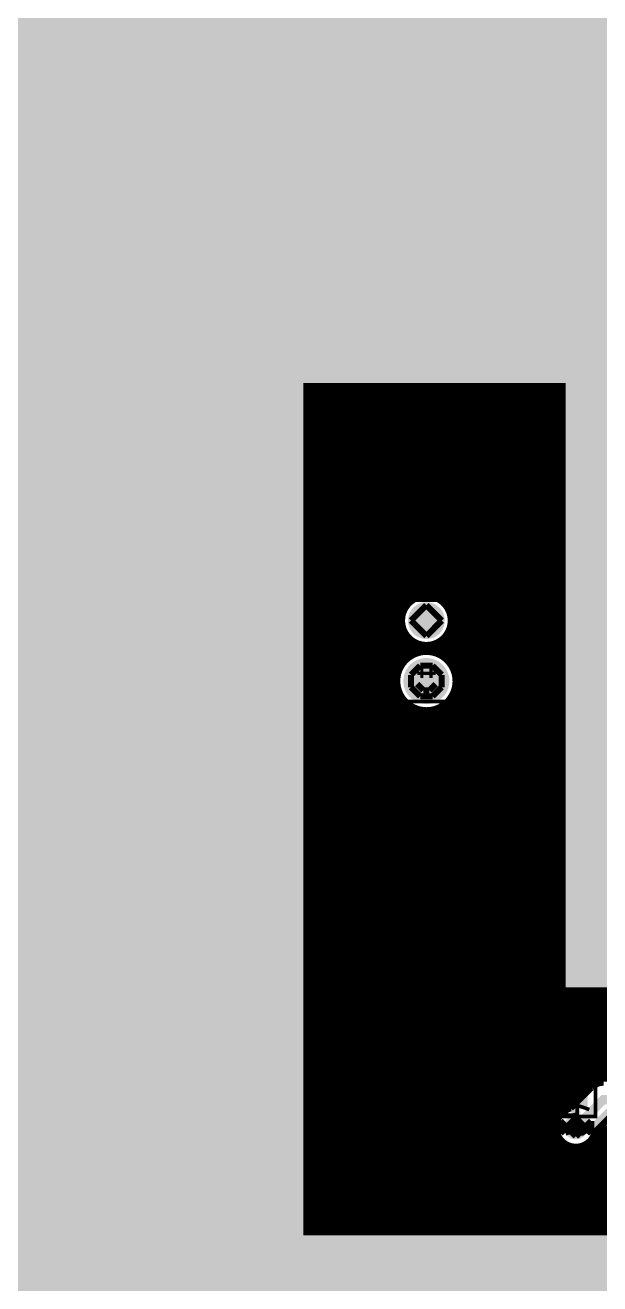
# Model space of a CAD drawing. Extents: x -10 to 131, y -93 to 209.
# Drawn here: x 60.4 to 84.2, y 78 to 130 of the extents above; entities that cross this region are included whole.
import ezdxf

# ---------------------------------------------------------------- set-up
doc = ezdxf.new("R2010")
doc.units = 0
doc.header["$MEASUREMENT"] = 0
doc.layers.get('0').update_dxf_attribs({"linetype": 'CONTINUOUS'})
for name, color, linetype in [('22-303-0_ASB', 7, 'CONTINUOUS'), ('22-303-0_AST', 7, 'CONTINUOUS'), ('22-303-0_BOT', 2, 'CONTINUOUS'), ('22-303-0_DRD', 6, 'CONTINUOUS'), ('22-303-0_DRL', 1, 'CONTINUOUS'), ('22-303-0_GND', 3, 'CONTINUOUS'), ('22-303-0_IN1', 10, 'CONTINUOUS'), ('22-303-0_SMT', 9, 'CONTINUOUS'), ('22-303-0_SPT', 11, 'CONTINUOUS'), ('22-303-0_SST', 8, 'CONTINUOUS'), ('22-303-0_TOP', 15, 'CONTINUOUS'), ('THRUHOLE_NPT', 7, 'CONTINUOUS'), ('THRUHOLE_TAP', 2, 'CONTINUOUS')]:
    doc.layers.add(name, color=color, linetype=linetype)

# ---------------------------------------------------------------- blocks, each defined once
blk = doc.blocks.new('ROUND_2')
at = {"const_width": 0.50038}
blk.add_lwpolyline([(-0.25019, 0, 1), (0.25019, 0, 1)], format="xyb", close=True, dxfattribs=at)
blk = doc.blocks.new('ROUND_40')
at = {"const_width": 0.69977}
blk.add_lwpolyline([(-0.349884, 0, 1), (0.349884, 0, 1)], format="xyb", close=True, dxfattribs=at)
blk = doc.blocks.new('RECTANGLE_39')
blk.add_solid([(0.90043, 0.44958), (0.90043, -0.44958), (-0.90043, 0.44958), (-0.90043, -0.44958)])
blk = doc.blocks.new('ROUND_70')
at = {"const_width": 0.29972}
blk.add_lwpolyline([(-0.14986, 0, 1), (0.14986, 0, 1)], format="xyb", close=True, dxfattribs=at)
blk = doc.blocks.new('ROUND_117')
at = {"const_width": 0.10033}
blk.add_lwpolyline([(-0.050164, 0, 1), (0.050164, 0, 1)], format="xyb", close=True, dxfattribs=at)
blk = doc.blocks.new('ROUND_92')
at = {"const_width": 0.9525}
blk.add_lwpolyline([(-0.47625, 0, 1), (0.47625, 0, 1)], format="xyb", close=True, dxfattribs=at)
blk = doc.blocks.new('ROUND_93')
at = {"const_width": 0.762}
blk.add_lwpolyline([(-0.381, 0, 1), (0.381, 0, 1)], format="xyb", close=True, dxfattribs=at)
blk = doc.blocks.new('ROUND_100')
at = {"const_width": 0.50038}
blk.add_lwpolyline([(-0.25019, 0, 1), (0.25019, 0, 1)], format="xyb", close=True, dxfattribs=at)
blk = doc.blocks.new('ROUND_101')
at = {"const_width": 0.0635}
blk.add_lwpolyline([(-0.03175, 0, 1), (0.03175, 0, 1)], format="xyb", close=True, dxfattribs=at)
blk = doc.blocks.new('ROUND_103')
at = {"const_width": 0.6985}
blk.add_lwpolyline([(-0.34925, 0, 1), (0.34925, 0, 1)], format="xyb", close=True, dxfattribs=at)
blk = doc.blocks.new('ROUND_104')
at = {"const_width": 0.4953}
blk.add_lwpolyline([(-0.24765, 0, 1), (0.24765, 0, 1)], format="xyb", close=True, dxfattribs=at)
blk = doc.blocks.new('RECTANGLE_3')
blk.add_solid([(0.4826, 0.4064), (0.4826, -0.4064), (-0.4826, 0.4064), (-0.4826, -0.4064)])
blk = doc.blocks.new('RECTANGLE_44')
blk.add_solid([(0.7239, 0.7493), (0.7239, -0.7493), (-0.7239, 0.7493), (-0.7239, -0.7493)])
blk = doc.blocks.new('ROUND_108')
at = {"const_width": 0.10033}
blk.add_lwpolyline([(-0.050164, 0, 1), (0.050164, 0, 1)], format="xyb", close=True, dxfattribs=at)

msp = doc.modelspace()

# ---------------------------------------------------------------- linework, layer by layer
at = {"layer": '22-303-0_AST', "const_width": 0.1524}
for points in [[(78.4987, 102.05974), (78.4987, 105.55986), (80.2005, 105.55986), (80.2005, 102.05974), (78.4987, 102.05974), (77.50048, 102.05974), (76.49972, 102.05974), (75.49896, 102.05974), (75.49896, 105.55986), (73.7997, 105.55986), (73.7997, 106.2609), (75.49896, 106.2609), (75.49896, 105.55986)], [(75.49896, 106.2609), (76.49972, 106.2609), (77.50048, 106.2609), (78.4987, 106.2609), (80.2005, 106.2609), (80.2005, 105.55986)], [(78.4987, 106.2609), (78.4987, 105.55986)], [(73.7997, 105.15854), (73.29932, 105.15854), (73.29932, 105.65892), (73.7997, 105.65892)], [(80.2005, 105.65892), (80.70088, 105.65892), (80.70088, 105.15854), (80.2005, 105.15854)], [(75.49896, 102.05974), (73.7997, 102.05974), (73.7997, 105.55986)], [(73.7997, 102.65918), (73.29932, 102.65918), (73.29932, 103.15956), (73.7997, 103.15956)], [(80.2005, 102.65918), (80.70088, 102.65918), (80.70088, 103.15956), (80.2005, 103.15956)], [(76.53528, 101.24694), (76.70292, 101.30536), (77.3811, 101.30536), (77.55128, 101.24694), (77.55128, 100.89134), (77.3811, 100.83292), (76.70292, 100.83292), (76.53528, 100.89134), (76.53528, 101.24694)], [(76.70292, 99.99472), (76.53528, 100.05314), (76.53528, 100.40874), (76.70292, 100.46716), (77.3811, 100.46716), (77.55128, 100.40874), (77.55128, 100.05314), (77.3811, 99.99472)], [(76.53528, 99.15652), (76.53528, 99.62896), (77.21092, 99.15652), (77.3811, 99.15652), (77.55128, 99.21494), (77.55128, 99.57054), (77.3811, 99.62896)], [(76.2, 88.265), (76.2, 83.185), (78.74, 83.185), (78.74, 88.265), (76.2, 88.265)], [(81.915, 83.185), (81.915, 88.265), (79.375, 88.265), (79.375, 83.185), (81.915, 83.185)], [(82.3595, 87.8205), (82.3595, 84.8995), (83.9978, 84.8995), (83.9978, 87.8205), (82.3595, 87.8205)], [(83.23326, 87.81796), (83.23326, 87.46236), (83.4009, 87.34552), (83.57108, 87.34552), (83.74126, 87.46236), (83.74126, 87.81796), (82.72526, 87.81796)], [(83.23326, 87.52332), (82.72526, 87.34552)], [(77.46492, 87.19566), (77.46492, 86.84006), (77.6351, 86.72068), (77.80528, 86.72068), (77.97292, 86.84006), (77.97292, 87.19566), (76.95692, 87.19566)], [(77.46492, 86.89848), (76.95692, 86.72068)], [(80.6069, 87.30996), (80.6069, 86.95436), (80.77454, 86.83498), (80.94472, 86.83498), (81.1149, 86.95436), (81.1149, 87.30996), (80.0989, 87.30996)], [(80.6069, 87.01278), (80.0989, 86.83498)], [(80.0989, 86.11616), (80.0989, 86.35238)], [(80.0989, 86.23554), (81.1149, 86.23554), (80.94472, 86.35238)], [(82.72526, 86.62416), (82.72526, 86.86292)], [(82.72526, 86.74354), (83.74126, 86.74354), (83.57108, 86.86292)], [(76.95692, 86.00186), (76.95692, 86.23808)], [(76.95692, 86.12124), (77.97292, 86.12124), (77.80528, 86.23808)], [(82.72526, 86.08314), (82.8929, 86.20252), (83.06308, 86.26094), (83.4009, 86.26094), (83.57108, 86.20252), (83.74126, 86.08314), (83.74126, 85.96376), (83.57108, 85.84692), (83.4009, 85.78596), (83.06308, 85.78596), (82.8929, 85.84692), (82.72526, 85.96376), (82.72526, 86.08314)], [(76.95692, 85.46084), (77.1271, 85.57768), (77.29728, 85.63864), (77.6351, 85.63864), (77.80528, 85.57768), (77.97292, 85.46084), (77.97292, 85.34146), (77.80528, 85.22208), (77.6351, 85.16366), (77.29728, 85.16366), (77.1271, 85.22208), (76.95692, 85.34146), (76.95692, 85.46084)], [(80.0989, 85.57514), (80.26654, 85.69198), (80.43672, 85.75294), (80.77454, 85.75294), (80.94472, 85.69198), (81.1149, 85.57514), (81.1149, 85.45576), (80.94472, 85.33638), (80.77454, 85.27796), (80.43672, 85.27796), (80.26654, 85.33638), (80.0989, 85.45576), (80.0989, 85.57514)], [(83.23326, 85.36432), (83.23326, 85.00872), (83.06308, 84.94776), (82.8929, 84.94776), (82.72526, 85.00872), (82.72526, 85.36432), (82.8929, 85.42274), (83.06308, 85.42274), (83.74126, 85.18652)], [(76.95692, 84.68106), (77.97292, 84.32546), (77.97292, 84.80044)], [(80.26654, 84.91474), (80.0989, 84.85378), (80.0989, 84.49818), (80.26654, 84.43976), (80.6069, 84.43976), (80.77454, 84.55914), (80.77454, 84.91474), (81.1149, 84.91474), (81.1149, 84.43976)]]:
    msp.add_lwpolyline(points, dxfattribs=at)
at = {"layer": '22-303-0_BOT'}
for points, const_width in [([(72.03948, 115.10772), (72.03948, 80.10906)], 0.254), ([(82.63636, 115.10772), (72.03948, 115.10772)], 0.254), ([(82.63636, 115.0366), (72.03948, 115.0366)], 0.254), ([(72.0598, 115.10772), (72.0598, 80.10906)], 0.254), ([(72.2884, 115.10772), (72.2884, 80.10906)], 0.254), ([(72.517, 115.10772), (72.517, 80.10906)], 0.254), ([(72.7456, 115.10772), (72.7456, 80.10906)], 0.254), ([(72.9742, 115.10772), (72.9742, 80.10906)], 0.254), ([(73.2028, 115.10772), (73.2028, 80.10906)], 0.254), ([(73.4314, 115.10772), (73.4314, 80.10906)], 0.254), ([(73.66, 115.10772), (73.66, 80.10906)], 0.254), ([(73.8886, 115.10772), (73.8886, 80.10906)], 0.254), ([(74.1172, 115.10772), (74.1172, 80.10906)], 0.254), ([(74.3458, 115.10772), (74.3458, 80.10906)], 0.254), ([(74.5744, 115.10772), (74.5744, 80.10906)], 0.254), ([(74.803, 115.10772), (74.803, 80.10906)], 0.254), ([(75.0316, 115.10772), (75.0316, 80.10906)], 0.254), ([(75.2602, 115.10772), (75.2602, 80.10906)], 0.254), ([(75.4888, 115.10772), (75.4888, 80.10906)], 0.254), ([(75.7174, 115.10772), (75.7174, 80.10906)], 0.254), ([(75.946, 115.10772), (75.946, 103.49738)], 0.254), ([(76.1746, 115.10772), (76.1746, 105.98658)], 0.254), ([(76.4032, 115.10772), (76.4032, 106.22026)], 0.254), ([(76.6318, 115.10772), (76.6318, 106.34726)], 0.254), ([(76.8604, 115.10772), (76.8604, 106.40822)], 0.254), ([(77.089, 115.10772), (77.089, 106.4133)], 0.254), ([(77.3176, 115.10772), (77.3176, 106.36504)], 0.254), ([(77.5462, 115.10772), (77.5462, 106.25582)], 0.254), ([(77.7748, 115.10772), (77.7748, 106.05262)], 0.254), ([(78.0034, 115.10772), (78.0034, 105.50144)], 0.254), ([(78.232, 115.10772), (78.232, 80.10906)], 0.254), ([(78.4606, 115.10772), (78.4606, 80.10906)], 0.254), ([(78.6892, 115.10772), (78.6892, 80.10906)], 0.254), ([(78.9178, 115.10772), (78.9178, 80.10906)], 0.254), ([(79.1464, 115.10772), (79.1464, 80.10906)], 0.254), ([(79.375, 115.10772), (79.375, 80.10906)], 0.254), ([(79.6036, 115.10772), (79.6036, 80.10906)], 0.254), ([(79.8322, 115.10772), (79.8322, 80.10906)], 0.254), ([(80.0608, 115.10772), (80.0608, 80.10906)], 0.254), ([(80.2894, 115.10772), (80.2894, 80.10906)], 0.254), ([(80.518, 115.10772), (80.518, 80.10906)], 0.254), ([(80.7466, 115.10772), (80.7466, 80.10906)], 0.254), ([(80.9752, 115.10772), (80.9752, 80.10906)], 0.254), ([(81.2038, 115.10772), (81.2038, 80.10906)], 0.254), ([(81.4324, 115.10772), (81.4324, 80.10906)], 0.254), ([(81.661, 115.10772), (81.661, 80.10906)], 0.254), ([(81.8896, 115.10772), (81.8896, 80.10906)], 0.254), ([(82.1182, 115.10772), (82.1182, 80.10906)], 0.254), ([(82.3468, 115.10772), (82.3468, 80.10906)], 0.254), ([(82.5754, 115.10772), (82.5754, 84.98332)], 0.254), ([(82.63636, 115.10772), (82.63636, 90.10904)], 0.254), ([(82.63636, 114.808), (72.03948, 114.808)], 0.254), ([(82.63636, 114.5794), (72.03948, 114.5794)], 0.254), ([(82.63636, 114.3508), (72.03948, 114.3508)], 0.254), ([(82.63636, 114.1222), (72.03948, 114.1222)], 0.254), ([(82.63636, 113.8936), (72.03948, 113.8936)], 0.254), ([(82.63636, 113.665), (72.03948, 113.665)], 0.254), ([(82.63636, 113.4364), (72.03948, 113.4364)], 0.254), ([(82.63636, 113.2078), (72.03948, 113.2078)], 0.254), ([(82.63636, 112.9792), (72.03948, 112.9792)], 0.254), ([(82.63636, 112.7506), (72.03948, 112.7506)], 0.254), ([(82.63636, 112.522), (72.03948, 112.522)], 0.254), ([(82.63636, 112.2934), (72.03948, 112.2934)], 0.254), ([(82.63636, 112.0648), (72.03948, 112.0648)], 0.254), ([(82.63636, 111.8362), (72.03948, 111.8362)], 0.254), ([(82.63636, 111.6076), (72.03948, 111.6076)], 0.254), ([(82.63636, 111.379), (72.03948, 111.379)], 0.254), ([(82.63636, 111.1504), (72.03948, 111.1504)], 0.254), ([(82.63636, 110.9218), (72.03948, 110.9218)], 0.254), ([(82.63636, 110.6932), (72.03948, 110.6932)], 0.254), ([(82.63636, 110.4646), (72.03948, 110.4646)], 0.254), ([(82.63636, 110.236), (72.03948, 110.236)], 0.254), ([(82.63636, 110.0074), (72.03948, 110.0074)], 0.254), ([(82.63636, 109.7788), (72.03948, 109.7788)], 0.254), ([(82.63636, 109.5502), (72.03948, 109.5502)], 0.254), ([(82.63636, 109.3216), (72.03948, 109.3216)], 0.254), ([(82.63636, 109.093), (72.03948, 109.093)], 0.254), ([(82.63636, 108.8644), (72.03948, 108.8644)], 0.254), ([(82.63636, 108.6358), (72.03948, 108.6358)], 0.254), ([(82.63636, 108.4072), (72.03948, 108.4072)], 0.254), ([(82.63636, 108.1786), (72.03948, 108.1786)], 0.254), ([(82.63636, 107.95), (72.03948, 107.95)], 0.254), ([(82.63636, 107.7214), (72.03948, 107.7214)], 0.254), ([(82.63636, 107.4928), (72.03948, 107.4928)], 0.254), ([(82.63636, 107.2642), (72.03948, 107.2642)], 0.254), ([(82.63636, 107.0356), (72.03948, 107.0356)], 0.254), ([(82.63636, 106.807), (72.03948, 106.807)], 0.254), ([(82.63636, 106.5784), (72.03948, 106.5784)], 0.254), ([(76.63688, 106.3498), (72.03948, 106.3498)], 0.254), ([(76.28636, 106.1212), (72.03948, 106.1212)], 0.254), ([(82.63636, 106.3498), (77.36332, 106.3498)], 0.254), ([(82.63636, 106.1212), (77.71384, 106.1212)], 0.254), ([(76.11618, 105.8926), (72.03948, 105.8926)], 0.254), ([(76.02474, 105.664), (72.03948, 105.664)], 0.254), ([(82.63636, 105.8926), (77.88402, 105.8926)], 0.254), ([(82.63636, 105.664), (77.97546, 105.664)], 0.254), ([(75.99172, 105.4354), (72.03948, 105.4354)], 0.254), ([(76.01204, 105.2068), (72.03948, 105.2068)], 0.254), ([(82.63636, 105.2068), (77.98562, 105.2068)], 0.254), ([(78.0034, 105.31856), (78.0034, 103.5812)], 0.254), ([(82.63636, 105.4354), (78.00594, 105.4354)], 0.254), ([(76.08824, 104.9782), (72.03948, 104.9782)], 0.254), ([(76.2381, 104.7496), (72.03948, 104.7496)], 0.254), ([(76.52512, 104.521), (72.03948, 104.521)], 0.254), ([(76.1746, 104.83088), (76.1746, 103.78948)], 0.254), ([(76.4032, 104.5972), (76.4032, 103.95966)], 0.254), ([(82.63636, 104.521), (77.47508, 104.521)], 0.254), ([(77.5462, 104.56164), (77.5462, 103.98506)], 0.254), ([(82.63636, 104.7496), (77.75956, 104.7496)], 0.254), ([(77.7748, 104.76484), (77.7748, 103.8352)], 0.254), ([(82.63636, 104.9782), (77.90942, 104.9782)], 0.254), ([(82.63636, 104.2924), (72.03948, 104.2924)], 0.254), ([(76.6445, 104.0638), (72.03948, 104.0638)], 0.254), ([(76.6318, 104.47274), (76.6318, 104.05872)], 0.254), ([(76.8604, 104.41178), (76.8604, 104.10952)], 0.254), ([(77.089, 104.4067), (77.089, 104.1146)], 0.254), ([(77.3176, 104.45242), (77.3176, 104.07396)], 0.254), ([(82.63636, 104.0638), (77.3557, 104.0638)], 0.254), ([(76.2254, 103.8352), (72.03948, 103.8352)], 0.254), ([(76.01458, 103.6066), (72.03948, 103.6066)], 0.254), ([(82.63636, 103.8352), (77.7748, 103.8352)], 0.254), ([(82.63636, 103.6066), (77.98562, 103.6066)], 0.254), ([(75.88758, 103.378), (72.03948, 103.378)], 0.254), ([(75.81646, 103.1494), (72.03948, 103.1494)], 0.254), ([(82.63636, 103.378), (78.11262, 103.378)], 0.254), ([(82.63636, 103.1494), (78.18374, 103.1494)], 0.254), ([(75.7936, 102.9208), (72.03948, 102.9208)], 0.254), ([(75.81138, 102.6922), (72.03948, 102.6922)], 0.254), ([(75.87742, 102.4636), (72.03948, 102.4636)], 0.254), ([(82.63636, 102.4636), (78.12278, 102.4636)], 0.254), ([(82.63636, 102.6922), (78.18628, 102.6922)], 0.254), ([(82.63636, 102.9208), (78.2066, 102.9208)], 0.254), ([(75.99934, 102.235), (72.03948, 102.235)], 0.254), ([(76.19746, 102.0064), (72.03948, 102.0064)], 0.254), ([(75.946, 102.32136), (75.946, 80.10906)], 0.254), ([(76.1746, 102.02926), (76.1746, 80.10906)], 0.254), ([(77.7748, 101.98354), (77.7748, 80.10906)], 0.254), ([(82.63636, 102.0064), (77.8002, 102.0064)], 0.254), ([(82.63636, 102.235), (78.00086, 102.235)], 0.254), ([(78.0034, 102.23754), (78.0034, 80.10906)], 0.254), ([(76.581, 101.7778), (72.03948, 101.7778)], 0.254), ([(82.63636, 101.5492), (72.03948, 101.5492)], 0.254), ([(76.4032, 101.85908), (76.4032, 80.10906)], 0.254), ([(76.6318, 101.76002), (76.6318, 80.10906)], 0.254), ([(76.8604, 101.70922), (76.8604, 80.10906)], 0.254), ([(77.089, 101.70414), (77.089, 80.10906)], 0.254), ([(77.3176, 101.74478), (77.3176, 80.10906)], 0.254), ([(82.63636, 101.7778), (77.4192, 101.7778)], 0.254), ([(77.5462, 101.83368), (77.5462, 80.10906)], 0.254), ([(82.63636, 101.3206), (72.03948, 101.3206)], 0.254), ([(82.63636, 101.092), (72.03948, 101.092)], 0.254), ([(82.63636, 100.8634), (72.03948, 100.8634)], 0.254), ([(82.63636, 100.6348), (72.03948, 100.6348)], 0.254), ([(82.63636, 100.4062), (72.03948, 100.4062)], 0.254), ([(82.63636, 100.1776), (72.03948, 100.1776)], 0.254), ([(82.63636, 99.949), (72.03948, 99.949)], 0.254), ([(82.63636, 99.7204), (72.03948, 99.7204)], 0.254), ([(82.63636, 99.4918), (72.03948, 99.4918)], 0.254), ([(82.63636, 99.2632), (72.03948, 99.2632)], 0.254), ([(82.63636, 99.0346), (72.03948, 99.0346)], 0.254), ([(82.63636, 98.806), (72.03948, 98.806)], 0.254), ([(82.63636, 98.5774), (72.03948, 98.5774)], 0.254), ([(82.63636, 98.3488), (72.03948, 98.3488)], 0.254), ([(82.63636, 98.1202), (72.03948, 98.1202)], 0.254), ([(82.63636, 97.8916), (72.03948, 97.8916)], 0.254), ([(82.63636, 97.663), (72.03948, 97.663)], 0.254), ([(82.63636, 97.4344), (72.03948, 97.4344)], 0.254), ([(82.63636, 97.2058), (72.03948, 97.2058)], 0.254), ([(82.63636, 96.9772), (72.03948, 96.9772)], 0.254), ([(82.63636, 96.7486), (72.03948, 96.7486)], 0.254), ([(82.63636, 96.52), (72.03948, 96.52)], 0.254), ([(82.63636, 96.2914), (72.03948, 96.2914)], 0.254), ([(82.63636, 96.0628), (72.03948, 96.0628)], 0.254), ([(82.63636, 95.8342), (72.03948, 95.8342)], 0.254), ([(82.63636, 95.6056), (72.03948, 95.6056)], 0.254), ([(82.63636, 95.377), (72.03948, 95.377)], 0.254), ([(82.63636, 95.1484), (72.03948, 95.1484)], 0.254), ([(82.63636, 94.9198), (72.03948, 94.9198)], 0.254), ([(82.63636, 94.6912), (72.03948, 94.6912)], 0.254), ([(82.63636, 94.4626), (72.03948, 94.4626)], 0.254), ([(82.63636, 94.234), (72.03948, 94.234)], 0.254), ([(82.63636, 94.0054), (72.03948, 94.0054)], 0.254), ([(82.63636, 93.7768), (72.03948, 93.7768)], 0.254), ([(82.63636, 93.5482), (72.03948, 93.5482)], 0.254), ([(82.63636, 93.3196), (72.03948, 93.3196)], 0.254), ([(82.63636, 93.091), (72.03948, 93.091)], 0.254), ([(82.63636, 92.8624), (72.03948, 92.8624)], 0.254), ([(82.63636, 92.6338), (72.03948, 92.6338)], 0.254), ([(82.63636, 92.4052), (72.03948, 92.4052)], 0.254), ([(82.63636, 92.1766), (72.03948, 92.1766)], 0.254), ([(82.63636, 91.948), (72.03948, 91.948)], 0.254), ([(82.63636, 91.7194), (72.03948, 91.7194)], 0.254), ([(82.63636, 91.4908), (72.03948, 91.4908)], 0.254), ([(82.63636, 91.2622), (72.03948, 91.2622)], 0.254), ([(82.63636, 91.0336), (72.03948, 91.0336)], 0.254), ([(82.63636, 90.805), (72.03948, 90.805)], 0.254), ([(82.63636, 90.5764), (72.03948, 90.5764)], 0.254), ([(82.63636, 90.3478), (72.03948, 90.3478)], 0.254), ([(107.0864, 90.1192), (72.03948, 90.1192)], 0.254), ([(106.36504, 90.10904), (82.63636, 90.10904)], 0.254), ([(82.804, 90.10904), (82.804, 85.1662)], 0.254), ([(83.0326, 90.10904), (83.0326, 85.29066)], 0.254), ([(83.2612, 90.10904), (83.2612, 85.51926)], 0.254), ([(83.4898, 90.10904), (83.4898, 85.74786)], 0.254), ([(83.7184, 90.10904), (83.7184, 85.97646)], 0.254), ([(83.947, 90.10904), (83.947, 86.1822)], 0.254), ([(84.1756, 90.10904), (84.1756, 86.27872)], 0.254), ([(92.17914, 89.8906), (72.03948, 89.8906)], 0.254), ([(91.99626, 89.662), (72.03948, 89.662)], 0.254), ([(91.91752, 89.4334), (72.03948, 89.4334)], 0.254), ([(91.90482, 89.2048), (72.03948, 89.2048)], 0.254), ([(91.9607, 88.9762), (72.03948, 88.9762)], 0.254), ([(92.0115, 88.7476), (72.03948, 88.7476)], 0.254), ([(92.0115, 88.519), (72.03948, 88.519)], 0.254), ([(92.0115, 88.2904), (72.03948, 88.2904)], 0.254), ([(92.0115, 88.0618), (72.03948, 88.0618)], 0.254), ([(92.0115, 87.8332), (72.03948, 87.8332)], 0.254), ([(92.0115, 87.6046), (72.03948, 87.6046)], 0.254), ([(92.0115, 87.376), (72.03948, 87.376)], 0.254), ([(92.0115, 87.1474), (72.03948, 87.1474)], 0.254), ([(92.0115, 86.9188), (72.03948, 86.9188)], 0.254), ([(91.92768, 86.6902), (72.03948, 86.6902)], 0.254), ([(91.90228, 86.4616), (72.03948, 86.4616)], 0.254), ([(84.0359, 86.233), (72.03948, 86.233)], 0.254), ([(83.74634, 86.0044), (72.03948, 86.0044)], 0.254), ([(83.51774, 85.7758), (72.03948, 85.7758)], 0.254), ([(83.82762, 86.08568), (82.97672, 85.23478)], 0.254), ([(83.28914, 85.5472), (72.03948, 85.5472)], 0.254), ([(83.06054, 85.3186), (72.03948, 85.3186)], 0.254), ([(88.646, 85.598), (84.328, 85.598), (83.185, 84.455)], 0.381), ([(82.68462, 85.09), (72.03948, 85.09)], 0.254), ([(82.4865, 84.8614), (72.03948, 84.8614)], 0.254), ([(84.61756, 84.8995), (83.96478, 84.24672)], 0.254), ([(82.3976, 84.6328), (72.03948, 84.6328)], 0.254), ([(82.37728, 84.4042), (72.03948, 84.4042)], 0.254), ([(113.0554, 84.4042), (84.12226, 84.4042)], 0.254), ([(84.1756, 84.45754), (84.1756, 80.10906)], 0.254), ([(82.42554, 84.1756), (72.03948, 84.1756)], 0.254), ([(82.55762, 83.947), (72.03948, 83.947)], 0.254), ([(82.85226, 83.7184), (72.03948, 83.7184)], 0.254), ([(82.5754, 83.92414), (82.5754, 80.10906)], 0.254), ([(82.804, 83.74126), (82.804, 80.10906)], 0.254), ([(83.4898, 83.7057), (83.4898, 80.10906)], 0.254), ([(113.0554, 83.7184), (83.5152, 83.7184)], 0.254), ([(83.7184, 83.84794), (83.7184, 80.10906)], 0.254), ([(113.0554, 83.947), (83.81238, 83.947)], 0.254), ([(113.0554, 84.1756), (83.94192, 84.1756)], 0.254), ([(83.947, 84.18576), (83.947, 80.10906)], 0.254), ([(113.0554, 83.4898), (72.03948, 83.4898)], 0.254), ([(113.0554, 83.2612), (72.03948, 83.2612)], 0.254), ([(83.0326, 83.66252), (83.0326, 80.10906)], 0.254), ([(83.2612, 83.64982), (83.2612, 80.10906)], 0.254), ([(113.0554, 83.0326), (72.03948, 83.0326)], 0.254), ([(113.0554, 82.804), (72.03948, 82.804)], 0.254), ([(113.0554, 82.5754), (72.03948, 82.5754)], 0.254), ([(109.68228, 82.3468), (72.03948, 82.3468)], 0.254), ([(109.44352, 82.1182), (72.03948, 82.1182)], 0.254), ([(109.3343, 81.8896), (72.03948, 81.8896)], 0.254), ([(109.30128, 81.661), (72.03948, 81.661)], 0.254), ([(109.3343, 81.4324), (72.03948, 81.4324)], 0.254), ([(109.44352, 81.2038), (72.03948, 81.2038)], 0.254), ([(109.68228, 80.9752), (72.03948, 80.9752)], 0.254), ([(109.95152, 80.7466), (72.03948, 80.7466)], 0.254), ([(110.03026, 80.518), (72.03948, 80.518)], 0.254), ([(110.21314, 80.2894), (72.03948, 80.2894)], 0.254), ([(110.57382, 80.10906), (72.03948, 80.10906)], 0.254)]:
    msp.add_lwpolyline(points, dxfattribs=dict(at, const_width=const_width))
at = {"layer": '22-303-0_BOT', "const_width": 0.254}
for points in [[(77.0001, 106.41838, 0.4142136), (75.99172, 105.41)], [(78.00848, 105.41, 0.4142136), (77.0001, 106.41838)], [(75.99172, 105.41, 0.4142136), (77.0001, 104.40162)], [(77.0001, 104.40162, 0.4142136), (78.00848, 105.41)], [(77.0001, 104.11714, 0.4142136), (75.7936, 102.91064)], [(78.2066, 102.91064, 0.4142136), (77.0001, 104.11714)], [(75.7936, 102.91064, 0.4142136), (77.0001, 101.70414)], [(77.0001, 101.7016, 0.4142136), (78.20914, 102.91064)], [(84.328, 86.2965, 0.1995812), (83.83282, 86.09064)], [(82.97672, 85.23478, 0.3396753), (82.37728, 84.455)], [(82.37728, 84.455, 0.4142136), (83.185, 83.64728)], [(83.185, 83.64728, 0.339676), (83.96478, 84.24672)]]:
    msp.add_lwpolyline(points, format="xyb", dxfattribs=at)
at = {"layer": '22-303-0_DRD', "const_width": 0.254}
for points in [[(73.31456, 106.172), (73.94956, 106.807)], [(73.31456, 106.68), (73.31456, 106.172)], [(73.94956, 106.045), (73.31456, 106.68)], [(73.94956, 106.807), (74.58456, 106.172)], [(74.58456, 106.68), (73.94956, 106.045)], [(74.58456, 106.172), (74.58456, 106.68)], [(79.41564, 106.172), (80.05064, 106.807)], [(79.41564, 106.172), (80.05064, 106.807)], [(79.41564, 106.68), (79.41564, 106.172)], [(80.05064, 106.045), (79.41564, 106.68)], [(79.41564, 106.68), (79.41564, 106.172)], [(80.05064, 106.045), (79.41564, 106.68)], [(80.05064, 106.807), (80.68564, 106.172)], [(80.05064, 106.807), (80.68564, 106.172)], [(80.68564, 106.68), (80.05064, 106.045)], [(80.68564, 106.68), (80.05064, 106.045)], [(80.68564, 106.172), (80.68564, 106.68)], [(80.68564, 106.172), (80.68564, 106.68)], [(77.0001, 106.045), (76.3651, 105.41)], [(77.6351, 105.41), (77.0001, 106.045)], [(76.3651, 105.41), (77.0001, 104.775)], [(77.0001, 104.775), (77.6351, 105.41)], [(76.7461, 103.54564), (76.3651, 103.16464)], [(77.2541, 103.54564), (76.7461, 103.54564)], [(77.6351, 103.16464), (77.2541, 103.54564)], [(76.3651, 103.16464), (76.3651, 102.65664)], [(76.7461, 103.29164), (76.7461, 103.16464)], [(76.8731, 103.29164), (76.7461, 103.29164)], [(76.7461, 103.16464), (76.8731, 103.16464)], [(76.8731, 103.16464), (76.8731, 103.29164)], [(77.1271, 103.29164), (77.1271, 103.16464)], [(77.2541, 103.29164), (77.1271, 103.29164)], [(77.1271, 103.16464), (77.2541, 103.16464)], [(77.2541, 103.16464), (77.2541, 103.29164)], [(77.6351, 102.65664), (77.6351, 103.16464)], [(76.3651, 102.65664), (76.7461, 102.27564)], [(76.8731, 102.52964), (76.6191, 102.78364)], [(77.1271, 102.52964), (76.8731, 102.52964)], [(77.3811, 102.78364), (77.1271, 102.52964)], [(77.2541, 102.27564), (77.6351, 102.65664)], [(76.7461, 102.27564), (77.2541, 102.27564)], [(82.55, 84.201), (83.185, 84.836)], [(83.185, 84.836), (83.82, 84.201)], [(82.55, 84.709), (82.55, 84.201)], [(83.185, 84.074), (82.55, 84.709)], [(83.82, 84.709), (83.185, 84.074)], [(83.82, 84.201), (83.82, 84.709)]]:
    msp.add_lwpolyline(points, dxfattribs=at)
at = {"layer": '22-303-0_DRL', "const_width": 0.254}
msp.add_lwpolyline([(93.45422, 17.63014), (76.454, 17.63014), (76.454, 58.10758), (9.4996, 58.10758), (9.4996, 122.97664), (13.5001, 122.97664), (13.5001, 131.9784), (5.25018, 131.9784), (5.25018, 155.55976), (9.4996, 155.55976), (9.4996, 189.7761), (111.50092, 189.7761), (111.50092, 159.77616), (106.36504, 159.77616), (106.36504, 90.10904), (82.63636, 90.10904), (82.63636, 115.10772), (72.03948, 115.10772), (72.03948, 80.10906), (111.50092, 80.10906), (111.50092, 58.10758), (93.45422, 58.10758), (93.45422, 17.63014)], dxfattribs=at)
at = {"layer": '22-303-0_GND', "const_width": 1.27}
for points in [[(106.36504, 130.66014), (13.5001, 130.66014)], [(106.36504, 130.02514), (13.5001, 130.02514)], [(106.36504, 129.39014), (13.5001, 129.39014)], [(106.36504, 128.75514), (13.5001, 128.75514)], [(106.36504, 128.12014), (13.5001, 128.12014)], [(106.36504, 127.48514), (13.5001, 127.48514)], [(106.36504, 126.85014), (13.5001, 126.85014)], [(106.36504, 126.21514), (13.5001, 126.21514)], [(106.36504, 125.58014), (13.5001, 125.58014)], [(106.36504, 124.94514), (13.5001, 124.94514)], [(106.36504, 124.31014), (13.5001, 124.31014)], [(106.36504, 123.67514), (13.5001, 123.67514)], [(106.36504, 123.04014), (13.5001, 123.04014)], [(106.36504, 122.40514), (9.4996, 122.40514)], [(106.36504, 121.77014), (9.4996, 121.77014)], [(106.36504, 121.13514), (9.4996, 121.13514)], [(106.36504, 120.50014), (9.4996, 120.50014)], [(106.36504, 119.86514), (9.4996, 119.86514)], [(106.36504, 119.23014), (9.4996, 119.23014)], [(106.36504, 118.59514), (9.4996, 118.59514)], [(106.36504, 117.96014), (9.4996, 117.96014)], [(106.36504, 117.32514), (9.4996, 117.32514)], [(106.36504, 116.69014), (9.4996, 116.69014)], [(106.36504, 116.05514), (9.4996, 116.05514)], [(106.36504, 115.42014), (9.4996, 115.42014)], [(72.03948, 114.78514), (9.4996, 114.78514)], [(106.36504, 114.78514), (82.63636, 114.78514)], [(72.03948, 114.15014), (9.4996, 114.15014)], [(106.36504, 114.15014), (82.63636, 114.15014)], [(72.03948, 113.51514), (9.4996, 113.51514)], [(106.36504, 113.51514), (82.63636, 113.51514)], [(72.03948, 112.88014), (9.4996, 112.88014)], [(106.36504, 112.88014), (82.63636, 112.88014)], [(72.03948, 112.24514), (9.4996, 112.24514)], [(106.36504, 112.24514), (82.63636, 112.24514)], [(72.03948, 111.61014), (9.4996, 111.61014)], [(106.36504, 111.61014), (82.63636, 111.61014)], [(72.03948, 110.97514), (9.4996, 110.97514)], [(106.36504, 110.97514), (82.63636, 110.97514)], [(72.03948, 110.34014), (9.4996, 110.34014)], [(106.36504, 110.34014), (82.63636, 110.34014)], [(72.03948, 109.70514), (9.4996, 109.70514)], [(106.36504, 109.70514), (82.63636, 109.70514)], [(72.03948, 109.07014), (9.4996, 109.07014)], [(106.36504, 109.07014), (82.63636, 109.07014)], [(72.03948, 108.43514), (9.4996, 108.43514)], [(106.36504, 108.43514), (82.63636, 108.43514)], [(72.03948, 107.80014), (9.4996, 107.80014)], [(106.36504, 107.80014), (82.63636, 107.80014)], [(72.03948, 107.16514), (9.4996, 107.16514)], [(106.36504, 107.16514), (82.63636, 107.16514)], [(72.03948, 106.53014), (9.4996, 106.53014)], [(106.36504, 106.53014), (82.63636, 106.53014)], [(72.03948, 105.89514), (9.4996, 105.89514)], [(106.36504, 105.89514), (82.63636, 105.89514)], [(72.03948, 105.26014), (9.4996, 105.26014)], [(106.36504, 105.26014), (82.63636, 105.26014)], [(72.03948, 104.62514), (9.4996, 104.62514)], [(106.36504, 104.62514), (82.63636, 104.62514)], [(72.03948, 103.99014), (9.4996, 103.99014)], [(106.36504, 103.99014), (82.63636, 103.99014)], [(72.03948, 103.35514), (9.4996, 103.35514)], [(106.36504, 103.35514), (82.63636, 103.35514)], [(72.03948, 102.72014), (9.4996, 102.72014)], [(106.36504, 102.72014), (82.63636, 102.72014)], [(72.03948, 102.08514), (9.4996, 102.08514)], [(106.36504, 102.08514), (82.63636, 102.08514)], [(72.03948, 101.45014), (9.4996, 101.45014)], [(106.36504, 101.45014), (82.63636, 101.45014)], [(72.03948, 100.81514), (9.4996, 100.81514)], [(106.36504, 100.81514), (82.63636, 100.81514)], [(72.03948, 100.18014), (9.4996, 100.18014)], [(106.36504, 100.18014), (82.63636, 100.18014)], [(72.03948, 99.54514), (9.4996, 99.54514)], [(106.36504, 99.54514), (82.63636, 99.54514)], [(72.03948, 98.91014), (9.4996, 98.91014)], [(106.36504, 98.91014), (82.63636, 98.91014)], [(72.03948, 98.27514), (9.4996, 98.27514)], [(106.36504, 98.27514), (82.63636, 98.27514)], [(72.03948, 97.64014), (9.4996, 97.64014)], [(106.36504, 97.64014), (82.63636, 97.64014)], [(72.03948, 97.00514), (9.4996, 97.00514)], [(106.36504, 97.00514), (82.63636, 97.00514)], [(72.03948, 96.37014), (9.4996, 96.37014)], [(106.36504, 96.37014), (82.63636, 96.37014)], [(72.03948, 95.73514), (9.4996, 95.73514)], [(106.36504, 95.73514), (82.63636, 95.73514)], [(72.03948, 95.10014), (9.4996, 95.10014)], [(106.36504, 95.10014), (82.63636, 95.10014)], [(72.03948, 94.46514), (9.4996, 94.46514)], [(106.36504, 94.46514), (82.63636, 94.46514)], [(72.03948, 93.83014), (9.4996, 93.83014)], [(106.36504, 93.83014), (82.63636, 93.83014)], [(72.03948, 93.19514), (9.4996, 93.19514)], [(106.36504, 93.19514), (82.63636, 93.19514)], [(72.03948, 92.56014), (9.4996, 92.56014)], [(106.36504, 92.56014), (82.63636, 92.56014)], [(72.03948, 91.92514), (9.4996, 91.92514)], [(106.36504, 91.92514), (82.63636, 91.92514)], [(72.03948, 91.29014), (9.4996, 91.29014)], [(106.36504, 91.29014), (82.63636, 91.29014)], [(72.03948, 90.65514), (9.4996, 90.65514)], [(106.36504, 90.65514), (82.63636, 90.65514)], [(72.03948, 90.02014), (9.4996, 90.02014)], [(72.03948, 89.38514), (9.4996, 89.38514)], [(72.03948, 88.75014), (9.4996, 88.75014)], [(72.03948, 88.11514), (9.4996, 88.11514)], [(72.03948, 87.48014), (9.4996, 87.48014)], [(72.03948, 86.84514), (9.4996, 86.84514)], [(72.03948, 86.21014), (9.4996, 86.21014)], [(72.03948, 85.57514), (9.4996, 85.57514)], [(72.03948, 84.94014), (9.4996, 84.94014)], [(72.03948, 84.30514), (9.4996, 84.30514)], [(72.03948, 83.67014), (9.4996, 83.67014)], [(72.03948, 83.03514), (9.4996, 83.03514)], [(72.03948, 82.40014), (9.4996, 82.40014)], [(72.03948, 81.76514), (9.4996, 81.76514)], [(72.03948, 81.13014), (9.4996, 81.13014)], [(72.03948, 80.49514), (9.4996, 80.49514)], [(111.50092, 79.86014), (9.4996, 79.86014)], [(111.50092, 79.22514), (9.4996, 79.22514)], [(111.50092, 78.59014), (9.4996, 78.59014)], [(111.50092, 77.95514), (9.4996, 77.95514)]]:
    msp.add_lwpolyline(points, dxfattribs=at)
at = {"layer": '22-303-0_SST', "const_width": 0.1524}
for points in [[(73.61682, 107.03306), (73.61682, 107.87888), (73.533, 107.73918)], [(73.70064, 107.03306), (73.533, 107.03306)], [(78.4987, 102.05974), (78.4987, 105.55986), (80.2005, 105.55986), (80.2005, 102.05974), (78.4987, 102.05974), (77.50048, 102.05974), (76.49972, 102.05974), (75.49896, 102.05974), (75.49896, 105.55986), (73.7997, 105.55986), (73.7997, 106.2609), (75.49896, 106.2609), (75.49896, 105.55986)], [(75.49896, 106.2609), (76.49972, 106.2609), (77.50048, 106.2609), (78.4987, 106.2609), (80.2005, 106.2609), (80.2005, 105.55986)], [(78.4987, 106.2609), (78.4987, 105.55986)], [(73.7997, 105.15854), (73.29932, 105.15854), (73.29932, 105.65892), (73.7997, 105.65892)], [(80.2005, 105.65892), (80.70088, 105.65892), (80.70088, 105.15854), (80.2005, 105.15854)], [(75.49896, 102.05974), (73.7997, 102.05974), (73.7997, 105.55986)], [(73.7997, 102.65918), (73.29932, 102.65918), (73.29932, 103.15956), (73.7997, 103.15956)], [(80.2005, 102.65918), (80.70088, 102.65918), (80.70088, 103.15956), (80.2005, 103.15956)], [(76.59116, 101.2825), (76.73086, 101.32314), (77.29728, 101.32314), (77.43698, 101.2825), (77.43698, 101.0285), (77.29728, 100.98532), (76.73086, 100.98532), (76.59116, 101.0285), (76.59116, 101.2825)], [(76.73086, 100.29952), (76.59116, 100.3427), (76.59116, 100.5967), (76.73086, 100.63734), (77.29728, 100.63734), (77.43698, 100.5967), (77.43698, 100.3427), (77.29728, 100.29952)], [(76.59116, 99.61372), (76.59116, 99.95154), (77.15504, 99.61372), (77.29728, 99.61372), (77.43698, 99.6569), (77.43698, 99.9109), (77.29728, 99.95154)], [(77.56398, 91.02344), (77.56398, 90.76944), (77.70622, 90.68562), (77.84592, 90.68562), (77.98816, 90.76944), (77.98816, 91.02344), (77.14234, 91.02344)], [(77.56398, 90.81262), (77.14234, 90.68562)], [(80.57896, 91.01074), (80.57896, 90.75674), (80.71866, 90.67038), (80.8609, 90.67038), (81.0006, 90.75674), (81.0006, 91.01074), (80.15478, 91.01074)], [(80.57896, 90.79738), (80.15478, 90.67038)], [(77.14234, 90.08364), (77.14234, 90.25382)], [(77.14234, 90.16746), (77.98816, 90.16746), (77.84592, 90.25382)], [(80.15478, 90.07094), (80.15478, 90.23858)], [(80.15478, 90.15476), (81.0006, 90.15476), (80.8609, 90.23858)], [(77.14234, 89.6112), (77.28204, 89.69502), (77.42428, 89.7382), (77.70622, 89.7382), (77.84592, 89.69502), (77.98816, 89.6112), (77.98816, 89.52484), (77.84592, 89.44102), (77.70622, 89.39784), (77.42428, 89.39784), (77.28204, 89.44102), (77.14234, 89.52484), (77.14234, 89.6112)], [(80.15478, 89.59596), (80.29448, 89.68232), (80.43672, 89.72296), (80.71866, 89.72296), (80.8609, 89.68232), (81.0006, 89.59596), (81.0006, 89.51214), (80.8609, 89.42832), (80.71866, 89.38514), (80.43672, 89.38514), (80.29448, 89.42832), (80.15478, 89.51214), (80.15478, 89.59596)], [(77.14234, 88.96604), (77.98816, 88.71204), (77.98816, 89.0524)], [(80.29448, 89.03716), (80.15478, 88.99652), (80.15478, 88.74252), (80.29448, 88.69934), (80.57896, 88.69934), (80.71866, 88.78316), (80.71866, 89.03716), (81.0006, 89.03716), (81.0006, 88.69934)], [(76.2, 88.265), (78.74, 88.265), (78.74, 83.185), (76.2, 83.185), (76.2, 88.265)], [(81.915, 83.185), (79.375, 83.185), (79.375, 88.265), (81.915, 88.265), (81.915, 83.185)], [(82.3595, 87.8205), (82.3595, 84.8995), (83.9978, 84.8995), (83.9978, 87.8205), (82.3595, 87.8205)], [(83.18246, 84.52612), (83.18246, 84.27212), (83.3247, 84.18576), (83.4644, 84.18576), (83.60664, 84.27212), (83.60664, 84.52612), (82.76082, 84.52612)], [(83.18246, 84.31276), (82.76082, 84.18576)], [(82.76082, 83.58632), (82.76082, 83.75396)], [(82.76082, 83.67014), (83.60664, 83.67014), (83.4644, 83.75396)], [(82.76082, 83.11134), (82.90052, 83.1977), (83.04276, 83.23834), (83.3247, 83.23834), (83.4644, 83.1977), (83.60664, 83.11134), (83.60664, 83.02752), (83.4644, 82.9437), (83.3247, 82.90052), (83.04276, 82.90052), (82.90052, 82.9437), (82.76082, 83.02752), (82.76082, 83.11134)], [(83.18246, 82.5119), (83.18246, 82.2579), (83.04276, 82.21472), (82.90052, 82.21472), (82.76082, 82.2579), (82.76082, 82.5119), (82.90052, 82.55254), (83.04276, 82.55254), (83.60664, 82.3849)], [(82.40776, 80.87106), (82.36458, 80.72882), (82.11058, 80.72882), (82.0674, 80.87106), (82.0674, 81.43494), (82.11058, 81.57718), (82.36458, 81.57718), (82.40776, 81.43494)], [(83.05038, 81.153), (83.09356, 81.2927), (83.09356, 81.43494), (83.05038, 81.57718), (82.79638, 81.57718), (82.7532, 81.43494), (82.7532, 81.2927), (82.79638, 81.153), (83.05038, 81.153), (83.09356, 81.01076), (83.09356, 80.87106), (83.05038, 80.72882), (82.79638, 80.72882), (82.7532, 80.87106), (82.7532, 81.01076), (82.79638, 81.153)], [(83.566, 80.72882), (83.48218, 80.87106), (83.439, 81.01076), (83.439, 81.2927), (83.48218, 81.43494), (83.566, 81.57718), (83.65236, 81.57718), (83.73618, 81.43494), (83.77936, 81.2927), (83.77936, 81.01076), (83.73618, 80.87106), (83.65236, 80.72882), (83.566, 80.72882)]]:
    msp.add_lwpolyline(points, dxfattribs=at)
at = {"layer": '22-303-0_TOP', "const_width": 0.381}
for points in [[(73.94956, 105.41), (73.94956, 106.426)], [(80.05064, 106.426), (80.05064, 105.41)], [(80.05064, 106.426), (80.05064, 105.41)], [(77.47, 86.9823), (77.47, 90.932), (73.94956, 94.45244), (73.94956, 102.91064)], [(83.185, 87.0712), (83.1088, 87.0712), (80.05064, 90.12936), (80.05064, 102.91064)], [(83.185, 85.6488), (82.8802, 85.6488), (81.5467, 86.9823), (80.645, 86.9823)], [(85.09, 87.0712), (83.185, 87.0712)], [(83.185, 84.455), (83.185, 85.6488)], [(85.09, 85.6488), (85.09, 85.598), (83.947, 84.455), (83.947, 82.4738), (84.582, 81.8388), (85.09, 81.8388)], [(80.645, 84.4677), (77.47, 84.4677)]]:
    msp.add_lwpolyline(points, dxfattribs=at)

# ---------------------------------------------------------------- block references
at = {"layer": '22-303-0_ASB'}
for name, p in [('ROUND_2', (77.0001, 105.41)), ('ROUND_40', (77.0001, 102.91064))]:
    msp.add_blockref(name, p, dxfattribs=at)
at = {"layer": '22-303-0_AST'}
for name, p in [('RECTANGLE_39', (73.94956, 105.41)), ('ROUND_2', (77.0001, 105.41)), ('RECTANGLE_39', (80.05064, 105.41)), ('ROUND_40', (77.0001, 102.91064)), ('RECTANGLE_39', (73.94956, 102.91064)), ('RECTANGLE_39', (80.05064, 102.91064))]:
    msp.add_blockref(name, p, dxfattribs=at)
at = {"layer": '22-303-0_BOT'}
for name, p in [('ROUND_70', (73.94956, 106.426)), ('ROUND_70', (80.05064, 106.426)), ('ROUND_2', (77.0001, 105.41)), ('ROUND_40', (77.0001, 102.91064)), ('ROUND_70', (83.185, 84.455))]:
    msp.add_blockref(name, p, dxfattribs=at)
at = {"layer": '22-303-0_DRL'}
for name, p in [('ROUND_117', (73.94956, 106.426)), ('ROUND_117', (80.05064, 106.426)), ('ROUND_2', (77.0001, 105.41)), ('ROUND_40', (77.0001, 102.91064)), ('ROUND_117', (83.185, 84.455))]:
    msp.add_blockref(name, p, dxfattribs=at)
at = {"layer": '22-303-0_GND'}
for name, p in [('ROUND_101', (73.94956, 106.426)), ('ROUND_101', (80.05064, 106.426)), ('ROUND_93', (77.0001, 105.41)), ('ROUND_92', (77.0001, 102.91064)), ('ROUND_100', (83.185, 84.455))]:
    msp.add_blockref(name, p, dxfattribs=at)
at = {"layer": '22-303-0_IN1'}
for name, p in [('ROUND_70', (73.94956, 106.426)), ('ROUND_70', (80.05064, 106.426)), ('ROUND_104', (77.0001, 105.41)), ('ROUND_103', (77.0001, 102.91064)), ('ROUND_70', (83.185, 84.455))]:
    msp.add_blockref(name, p, dxfattribs=at)
at = {"layer": '22-303-0_SMT'}
for name, p in [('RECTANGLE_39', (73.94956, 105.41)), ('RECTANGLE_39', (80.05064, 105.41)), ('RECTANGLE_39', (73.94956, 102.91064)), ('RECTANGLE_39', (80.05064, 102.91064)), ('RECTANGLE_44', (77.47, 86.9823)), ('RECTANGLE_44', (80.645, 86.9823)), ('RECTANGLE_3', (83.185, 87.0712)), ('RECTANGLE_3', (83.185, 85.6488)), ('RECTANGLE_44', (77.47, 84.4677)), ('RECTANGLE_44', (80.645, 84.4677))]:
    msp.add_blockref(name, p, dxfattribs=at)
at = {"layer": '22-303-0_SPT'}
for name, p in [('RECTANGLE_39', (73.94956, 105.41)), ('RECTANGLE_39', (80.05064, 105.41)), ('RECTANGLE_39', (73.94956, 102.91064)), ('RECTANGLE_39', (80.05064, 102.91064)), ('RECTANGLE_44', (77.47, 86.9823)), ('RECTANGLE_44', (80.645, 86.9823)), ('RECTANGLE_3', (83.185, 87.0712)), ('RECTANGLE_3', (83.185, 85.6488)), ('RECTANGLE_44', (77.47, 84.4677)), ('RECTANGLE_44', (80.645, 84.4677))]:
    msp.add_blockref(name, p, dxfattribs=at)
at = {"layer": '22-303-0_TOP'}
for name, p in [('ROUND_70', (73.94956, 106.426)), ('ROUND_70', (80.05064, 106.426)), ('RECTANGLE_39', (73.94956, 105.41)), ('ROUND_2', (77.0001, 105.41)), ('RECTANGLE_39', (80.05064, 105.41)), ('ROUND_40', (77.0001, 102.91064)), ('RECTANGLE_39', (73.94956, 102.91064)), ('RECTANGLE_39', (80.05064, 102.91064)), ('RECTANGLE_44', (77.47, 86.9823)), ('RECTANGLE_44', (80.645, 86.9823)), ('RECTANGLE_3', (83.185, 87.0712)), ('RECTANGLE_3', (83.185, 85.6488)), ('RECTANGLE_44', (77.47, 84.4677)), ('RECTANGLE_44', (80.645, 84.4677)), ('ROUND_70', (83.185, 84.455))]:
    msp.add_blockref(name, p, dxfattribs=at)
at = {"layer": 'THRUHOLE_NPT'}
for name, p in [('ROUND_2', (77.0001, 105.41)), ('ROUND_40', (77.0001, 102.91064))]:
    msp.add_blockref(name, p, dxfattribs=at)
at = {"layer": 'THRUHOLE_TAP'}
for p in [(73.94956, 106.426), (80.05064, 106.426), (83.185, 84.455)]:
    msp.add_blockref('ROUND_108', p, dxfattribs=at)

doc.saveas('drawing.dxf')
